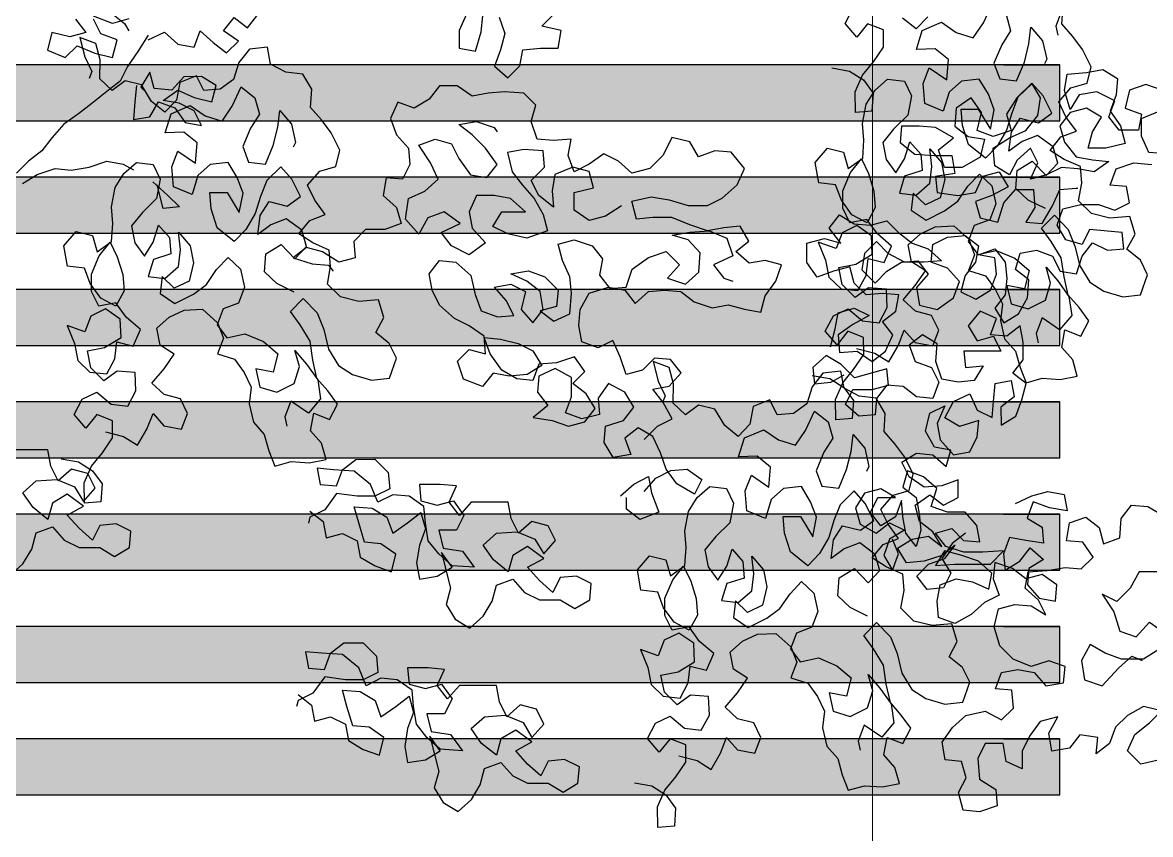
# Model space of a CAD drawing. Header units: millimetres. Extents: x 1564 to 2013, y 216 to 285.
# Drawn here: x 1611.026 to 1614.038, y 225.644 to 227.813 of the extents above; entities that cross this region are included whole.
import ezdxf

# ---------------------------------------------------------------- set-up
doc = ezdxf.new("R2010")
doc.units = ezdxf.units.MM
doc.header["$LTSCALE"] = 10
doc.layers.get('0').update_dxf_attribs({"color": 90})
doc.layers.add('CIEL', color=8, linetype='Continuous')
doc.layers.add('ÁRVORE PRESERVADA', color=252, linetype='Continuous')
doc.layers.add('COTA', color=90, linetype='Continuous', lineweight=9)

# ---------------------------------------------------------------- blocks, each defined once
blk = doc.blocks.new('A$C338F7350')
for points in [[(9.1534, 8.6805), (9.2119, 8.6697), (9.2586, 8.6401), (9.2909, 8.5961), (9.2868, 8.5359), (9.2318, 8.5316), (9.2307, 8.6002), (9.2552, 8.6554), (9.2915, 8.7004), (9.3253, 8.7496), (9.3251, 8.8073), (9.2725, 8.8275), (9.2362, 8.7825), (9.1971, 8.8281), (9.224, 8.8791)], [(9.9208, 8.8725), (9.9006, 8.8199), (9.9075, 8.7894)], [(7.9332, 8.8593), (7.9085, 8.8049), (7.9085, 8.7456), (7.9629, 8.7358), (7.9826, 8.8), (7.9875, 8.8544)], [(8.0419, 8.8495), (8.0617, 8.7952), (8.0469, 8.7408), (8.0272, 8.6864), (8.0717, 8.6469), (8.1112, 8.6865), (8.1211, 8.7408), (8.1804, 8.7458), (8.2397, 8.7459), (8.2495, 8.8052), (8.1853, 8.82), (8.2248, 8.8596)], [(6.8706, 8.7891), (6.836, 8.7347), (6.8015, 8.6853), (6.7768, 8.6358), (6.7324, 8.6012), (6.683, 8.5616), (6.6385, 8.527), (6.5891, 8.4923), (6.5496, 8.4478), (6.5151, 8.4033), (6.4706, 8.3687), (6.4311, 8.3291)], [(6.8706, 8.7743), (6.9249, 8.7991), (6.9695, 8.7596), (7.0238, 8.7497), (7.0436, 8.8041), (7.0881, 8.7646), (7.1326, 8.7301), (7.1721, 8.7696), (7.1226, 8.8042), (7.1572, 8.8487), (7.2017, 8.8141), (7.2412, 8.8636)], [(6.8063, 8.8434), (6.7519, 8.8286), (6.6877, 8.8532)], [(6.6284, 8.8433), (6.663, 8.7988), (6.6086, 8.7839), (6.5493, 8.7987), (6.5345, 8.7394), (6.5939, 8.7147), (6.6334, 8.7543), (6.6927, 8.7297), (6.752, 8.7149), (6.7668, 8.7742), (6.7124, 8.7939), (6.6877, 8.8433)], [(6.742, 8.8681), (6.7915, 8.8286), (6.8063, 8.8039)], [(9.2356, 7.7432), (9.2967, 7.7281), (9.3434, 7.6986), (9.3746, 7.7521), (9.3948, 7.8047), (9.4313, 7.7633), (9.4899, 7.7524), (9.5101, 7.805), (9.4862, 7.8541), (9.4319, 7.8675), (9.3911, 7.9064), (9.4317, 7.954), (9.4654, 8.0032), (9.4187, 8.0328), (9.4076, 8.0895), (9.449, 8.1261), (9.4981, 8.15), (9.56, 8.1527), (9.6101, 8.1079), (9.6297, 8.0562), (9.6095, 8.0036), (9.6664, 7.986), (9.6987, 7.942), (9.7226, 7.8929), (9.7159, 7.8369), (9.7297, 7.7759), (9.7662, 7.7345), (9.7816, 7.6803), (9.8013, 7.6286), (9.8555, 7.644), (9.9157, 7.64), (9.9724, 7.6511), (9.957, 7.7053), (9.9205, 7.7468), (9.9313, 7.8053), (9.9839, 7.7851), (10.0109, 7.836), (9.9786, 7.88), (9.942, 7.9214), (9.9283, 7.9824), (9.9188, 8.046), (9.8856, 8.101), (9.8533, 8.145), (9.8964, 8.1883), (9.9423, 8.141), (9.9645, 8.0851), (9.9808, 8.0199), (10.014, 7.9649), (10.0607, 7.9353), (10.1243, 7.916), (10.1836, 7.9229), (10.2072, 7.9891), (10.1833, 8.0382), (10.1383, 8.0745), (10.1653, 8.1255), (10.1473, 8.1839), (10.0812, 8.1787), (10.0201, 8.1937), (9.9768, 8.2369), (9.9876, 8.2954), (9.9833, 8.3505), (9.9281, 8.3749), (9.8814, 8.4044), (9.9177, 8.4495), (9.9694, 8.4691), (9.9345, 8.5173), (9.9106, 8.5664), (9.9512, 8.614), (10.0054, 8.6294), (10.0188, 8.6837), (9.9898, 8.7412), (9.9575, 8.7852), (9.9209, 8.8267), (9.925, 8.8868)], [(9.4733, 8.8509), (9.4345, 8.8101), (9.3894, 8.8464)], [(9.8658, 8.2103), (9.8081, 8.2389), (9.7673, 8.2778), (9.7714, 8.338), (9.8222, 8.3687), (9.8681, 8.3213), (9.9069, 8.3621), (9.8915, 8.4163), (9.8397, 8.4543), (9.7881, 8.4347), (9.7441, 8.4024), (9.7524, 8.4651), (9.7819, 8.5118), (9.843, 8.4967), (9.887, 8.529), (9.858, 8.5866), (9.8215, 8.628), (9.7741, 8.5821), (9.7539, 8.5295), (9.7363, 8.4727), (9.7051, 8.4192), (9.6662, 8.3784), (9.6093, 8.4249), (9.5887, 8.4876), (9.5844, 8.5426), (9.642, 8.5428), (9.6829, 8.4751), (9.6954, 8.5404), (9.6758, 8.592), (9.6451, 8.6428), (9.5858, 8.6359), (9.5444, 8.5993), (9.525, 8.5357), (9.4631, 8.5618), (9.4578, 8.6279), (9.478, 8.6805), (9.5366, 8.6408), (9.5424, 8.7078), (9.4974, 8.7441), (9.4355, 8.7414), (9.4548, 8.8051), (9.5192, 8.8324), (9.5684, 8.7986), (9.6252, 8.7809), (9.659, 8.8302), (9.6894, 8.8947)], [(9.7344, 8.8584), (9.7498, 8.8042), (9.7202, 8.7575), (9.6941, 8.6955), (9.7138, 8.6439), (9.7697, 8.6372), (9.7958, 8.6992), (9.8109, 8.7602), (9.8176, 8.8162), (9.8567, 8.7705), (9.8704, 8.7095), (9.8628, 8.6934)], [(6.7277, 7.465), (6.7887, 7.4499), (6.8354, 7.4204), (6.8666, 7.4738), (6.8868, 7.5265), (6.9234, 7.485), (6.9819, 7.4742), (7.0021, 7.5268), (6.9783, 7.5759), (6.924, 7.5893), (6.8832, 7.6282), (6.9237, 7.6757), (6.9575, 7.725), (6.9108, 7.7545), (6.8996, 7.8113), (6.9411, 7.8479), (6.9902, 7.8717), (7.052, 7.8744), (7.1022, 7.8296), (7.1218, 7.778), (7.1016, 7.7254), (7.1584, 7.7077), (7.1908, 7.6637), (7.2146, 7.6146), (7.208, 7.5587), (7.2217, 7.4977), (7.2583, 7.4563), (7.2737, 7.4021), (7.2933, 7.3504), (7.3475, 7.3658), (7.4077, 7.3617), (7.4645, 7.3729), (7.4491, 7.4271), (7.4125, 7.4685), (7.4234, 7.5271), (7.476, 7.5069), (7.503, 7.5578), (7.4707, 7.6018), (7.4341, 7.6432), (7.4204, 7.7042), (7.4109, 7.7677), (7.3777, 7.8228), (7.3453, 7.8667), (7.3885, 7.9101), (7.4344, 7.8627), (7.4565, 7.8069), (7.4728, 7.7416), (7.506, 7.6866), (7.5527, 7.6571), (7.6164, 7.6378), (7.6757, 7.6447), (7.6992, 7.7109), (7.6754, 7.76), (7.6303, 7.7963), (7.6573, 7.8472), (7.6394, 7.9057), (7.5733, 7.9004), (7.5122, 7.9155), (7.4688, 7.9586), (7.4797, 8.0171), (7.4753, 8.0722), (7.4202, 8.0967), (7.3735, 8.1262), (7.4098, 8.1712), (7.4614, 8.1909), (7.4266, 8.2391), (7.4027, 8.2882), (7.4433, 8.3357), (7.4975, 8.3511), (7.5109, 8.4054), (7.4819, 8.463), (7.4496, 8.507), (7.413, 8.5484), (7.4171, 8.6086), (7.3864, 8.6594), (7.3305, 8.666), (7.2795, 8.693), (7.2684, 8.7498), (7.2091, 8.7428), (7.1727, 8.6978), (7.1551, 8.641), (7.1111, 8.6086), (7.056, 8.6042), (7.0321, 8.6533), (6.9763, 8.6312), (6.9654, 8.5726), (6.9265, 8.5319), (6.8815, 8.5682), (6.8483, 8.6232), (6.794, 8.6366), (6.75, 8.6043), (6.7092, 8.6432), (6.7107, 8.7076), (6.6953, 8.7618), (6.6427, 8.782), (6.659, 8.7168), (6.6829, 8.6677), (6.6736, 8.6448)], [(0.4635, 7.7493), (0.4783, 7.8086), (0.4882, 7.863), (0.5425, 7.8779), (0.592, 7.8532), (0.5376, 7.8235), (0.4882, 7.7889), (0.4932, 7.7296), (0.5525, 7.7346), (0.602, 7.7), (0.6464, 7.7347), (0.6711, 7.7891), (0.6365, 7.8335), (0.6809, 7.8681), (0.6907, 7.9225), (0.6364, 7.9274), (0.582, 7.9224), (0.5424, 7.9619), (0.5276, 8.0163), (0.4732, 8.0014), (0.4188, 7.9816), (0.3842, 8.031), (0.3841, 8.0952), (0.4434, 8.1101), (0.4978, 8.0953), (0.4582, 8.1447), (0.4928, 8.1892), (0.5422, 8.1596), (0.5966, 8.1547), (0.651, 8.1696), (0.6905, 8.1301), (0.7351, 8.0955), (0.7894, 8.0758), (0.834, 8.0363), (0.7747, 8.0313), (0.7104, 8.0313), (0.656, 8.0609), (0.6164, 8.1004), (0.5769, 8.0608), (0.5671, 8.0064), (0.6116, 7.962), (0.6511, 8.0016), (0.7005, 8.0313), (0.7549, 8.0363), (0.7895, 7.9918), (0.75, 7.9473), (0.76, 7.888), (0.8193, 7.8732), (0.8736, 7.9128), (0.8933, 7.9672), (0.8538, 8.0116), (0.7994, 8.0313), (0.8043, 8.0907), (0.8537, 8.1154), (0.913, 8.1204), (0.9575, 8.0859), (0.9476, 8.0315), (0.9131, 7.987), (0.8983, 7.9326), (0.9478, 7.9079), (0.9972, 7.9376), (1.0169, 7.992), (1.0119, 8.0464), (0.9575, 8.0562), (1.0119, 8.076), (1.0465, 8.0316), (1.0515, 7.9772), (1.0466, 7.9228), (1.012, 7.8783), (1.0417, 7.8289), (1.0911, 7.8586), (1.1207, 7.913), (1.1256, 7.9723), (1.0811, 8.0069), (1.0959, 8.0613), (1.1503, 8.0712), (1.2046, 8.0515), (1.2294, 8.0021), (1.2838, 7.9923), (1.3035, 8.0516), (1.338, 8.0961), (1.3875, 8.0714), (1.4419, 8.0764), (1.4369, 8.1308), (1.3281, 8.1406), (1.3035, 8.0911), (1.2491, 8.1059), (1.2194, 8.1553), (1.2391, 8.2097), (1.2984, 8.2246), (1.3577, 8.2246), (1.4121, 8.2049), (1.4615, 8.2297), (1.4515, 8.284), (1.3972, 8.2889), (1.4169, 8.3433), (1.4762, 8.3631), (1.5355, 8.3582)], [(1.5898, 8.3929), (1.5256, 8.3978), (1.5008, 8.4521), (1.5008, 8.5114), (1.5601, 8.5362)], [(1.5699, 8.6054), (1.5155, 8.6251), (1.4611, 8.6053), (1.4464, 8.546), (1.5008, 8.5262), (1.4909, 8.4719), (1.4267, 8.4718), (1.392, 8.5163), (1.4117, 8.5706), (1.3524, 8.6002), (1.2931, 8.5903), (1.2635, 8.5408), (1.2437, 8.6051), (1.2535, 8.6595), (1.3178, 8.6645), (1.3721, 8.6744), (1.4216, 8.6448), (1.4167, 8.5904), (1.3969, 8.536), (1.4316, 8.4866), (1.4465, 8.4273), (1.3822, 8.4125), (1.3229, 8.4124), (1.3377, 8.4668), (1.3673, 8.5162), (1.3179, 8.5458), (1.2635, 8.531), (1.229, 8.4864), (1.2438, 8.4321), (1.2834, 8.3827), (1.3378, 8.3729), (1.3922, 8.368), (1.3428, 8.3333), (1.2884, 8.3432), (1.234, 8.3481), (1.1846, 8.3233), (1.1303, 8.3084), (1.1549, 8.3628), (1.1302, 8.4122), (1.0857, 8.3726), (1.0611, 8.3232), (1.0116, 8.3528), (1.0066, 8.4121), (1.0609, 8.4468), (1.1153, 8.4715), (1.1548, 8.521), (1.1646, 8.5803), (1.1349, 8.6297), (1.0855, 8.5802), (1.051, 8.5258), (1.0659, 8.4715), (1.0066, 8.4516), (0.9522, 8.4714), (0.967, 8.5307), (0.9323, 8.5801), (0.8829, 8.5454), (0.878, 8.4861), (0.9226, 8.4516), (0.9769, 8.4417), (0.9622, 8.3824), (0.9029, 8.3478), (0.8436, 8.3477), (0.8237, 8.407), (0.8731, 8.4466), (0.8138, 8.4811), (0.7594, 8.486), (0.7001, 8.486), (0.6952, 8.4316), (0.7447, 8.3921), (0.8089, 8.3872), (0.8682, 8.3873), (0.8782, 8.328), (0.8139, 8.318), (0.8189, 8.2637), (0.8881, 8.2538), (0.9474, 8.2638), (0.9721, 8.3182), (1.0265, 8.333), (1.0562, 8.2836), (1.0018, 8.2539), (0.9475, 8.2341), (0.9623, 8.1798), (1.0217, 8.165), (1.0414, 8.2293), (1.0809, 8.2738), (1.1402, 8.2738), (1.1452, 8.2145), (1.1156, 8.1651), (1.1699, 8.1602), (1.2045, 8.2195), (1.2291, 8.2739), (1.2835, 8.2789), (1.2885, 8.2789)], [(6.8312, 8.621), (6.8263, 8.5667), (6.8214, 8.5074), (6.8758, 8.5173), (6.9054, 8.5667), (6.9598, 8.547), (6.9944, 8.4976), (7.0488, 8.4878), (7.024, 8.5372), (6.9746, 8.5619), (6.9202, 8.5717), (6.9696, 8.6063), (7.024, 8.5817), (7.0833, 8.5669), (7.0981, 8.6213), (7.0486, 8.6509), (6.9893, 8.6508), (6.9498, 8.6063), (6.8905, 8.6112), (6.8756, 8.6656), (6.846, 8.6161), (6.8559, 8.6062)], [(9.0875, 7.6538), (9.146, 7.643), (9.1927, 7.6134), (9.225, 7.5694), (9.221, 7.5092), (9.1659, 7.5049), (9.1648, 7.5735), (9.1893, 7.6287), (9.2256, 7.6737), (9.2594, 7.723), (9.2592, 7.7806), (9.2066, 7.8008), (9.1703, 7.7558), (9.1312, 7.8014), (9.1582, 7.8524), (9.2073, 7.8762), (9.2548, 7.8357), (9.3108, 7.829), (9.3378, 7.88), (9.3351, 7.9418), (9.2749, 7.9459), (9.2309, 7.9136), (9.1876, 7.9567), (9.1764, 8.0135), (9.2331, 8.0246), (9.2881, 8.0578), (9.2854, 8.1197), (9.2362, 8.1535), (9.1871, 8.1296), (9.1669, 8.077), (9.1075, 8.0989), (9.1322, 8.0388), (9.1434, 7.982), (9.1842, 7.9431), (9.2402, 7.9365), (9.2671, 7.9874), (9.2738, 8.0434), (9.3281, 8.03), (9.3525, 8.0851), (9.3049, 8.1257), (9.27, 8.1739), (9.2133, 8.1628), (9.1894, 8.2118), (9.1893, 8.2695), (9.2154, 8.3314), (9.2517, 8.3765), (9.2756, 8.3274), (9.2935, 8.2689), (9.2979, 8.2138), (9.2709, 8.1629), (9.22, 8.1899), (9.1851, 8.2381), (9.1655, 8.2898), (9.1095, 8.2964), (9.0975, 8.3642), (9.138, 8.4118), (9.1923, 8.3983), (9.2077, 8.3441), (9.2559, 8.379), (9.26, 8.4392), (9.2556, 8.4943), (9.2681, 8.5596), (9.2977, 8.6063), (9.3391, 8.6428), (9.3951, 8.6362), (9.419, 8.5871), (9.4064, 8.5218), (9.3591, 8.4759), (9.3227, 8.4309), (9.3339, 8.3741), (9.3662, 8.3301), (9.3958, 8.3768), (9.4134, 8.4337), (9.45, 8.3922), (9.4544, 8.3372), (9.3959, 8.3192), (9.3783, 8.2624), (9.4343, 8.2557), (9.4799, 8.2949), (9.4865, 8.3508), (9.4796, 8.4101), (9.5187, 8.3645), (9.5299, 8.3077), (9.5148, 8.2466), (9.4657, 8.2228), (9.4249, 8.2616), (9.4183, 8.2057), (9.4675, 8.1719), (9.5293, 8.2034), (9.5733, 8.2358), (9.6071, 8.285), (9.646, 8.3258), (9.6868, 8.2869), (9.7005, 8.2259), (9.6803, 8.1733), (9.6286, 8.1537), (9.6084, 8.1011), (9.6408, 8.0571), (9.7018, 8.0708), (9.7637, 8.0447), (9.8113, 8.0042), (9.7962, 7.9431), (9.7377, 7.954), (9.7514, 7.893), (9.8082, 7.8753), (9.8658, 7.9043), (9.8834, 7.9611), (9.868, 8.0153), (9.9072, 7.9697), (9.9446, 7.9172), (9.9541, 7.8537), (9.9135, 7.8061), (9.8549, 7.8458), (9.8347, 7.7932), (9.8416, 7.7627)], [(7.3579, 7.932), (7.3002, 7.9607), (7.2594, 7.9996), (7.2634, 8.0598), (7.3142, 8.0904), (7.3601, 8.0431), (7.399, 8.0839), (7.3836, 8.1381), (7.3318, 8.1761), (7.2801, 8.1565), (7.2362, 8.1241), (7.2445, 8.1869), (7.274, 8.2336), (7.3351, 8.2185), (7.3791, 8.2508), (7.3501, 8.3084), (7.3135, 8.3498), (7.2662, 8.3039), (7.246, 8.2513), (7.2283, 8.1945), (7.1971, 8.141), (7.1582, 8.1002), (7.1013, 8.1467), (7.0808, 8.2093), (7.0764, 8.2644), (7.1341, 8.2646), (7.1749, 8.1969), (7.1875, 8.2622), (7.1678, 8.3138), (7.1372, 8.3646), (7.0779, 8.3576), (7.0364, 8.3211), (7.0171, 8.2575), (6.9552, 8.2836), (6.9499, 8.3497), (6.9701, 8.4023), (7.0287, 8.3626), (7.0344, 8.4296), (6.9894, 8.4659), (6.9276, 8.4632), (6.9469, 8.5268), (7.0112, 8.5541), (7.0605, 8.5203), (7.1173, 8.5027), (7.1511, 8.552), (7.1814, 8.6165), (7.2264, 8.5801), (7.2419, 8.5259), (7.2123, 8.4792), (7.1862, 8.4173), (7.2058, 8.3656), (7.2618, 8.359), (7.2879, 8.4209), (7.303, 8.482), (7.3096, 8.538), (7.3487, 8.4923), (7.3625, 8.4313), (7.3549, 8.4152)], [(8.5261, 7.4393), (8.5705, 7.4839), (8.6199, 7.5086), (8.5902, 7.563), (8.5556, 7.6074), (8.61, 7.6173), (8.6495, 7.6619), (8.6148, 7.7063), (8.5605, 7.7112), (8.5209, 7.6716), (8.4666, 7.6567), (8.4468, 7.716), (8.422, 7.7704), (8.3726, 7.7456), (8.3182, 7.7653), (8.3083, 7.8197), (8.3132, 7.8741), (8.3428, 7.9285), (8.407, 7.9483), (8.4614, 7.9385), (8.496, 7.894), (8.5405, 7.9336), (8.5948, 7.9386), (8.6492, 7.9337), (8.6937, 7.8991), (8.7531, 7.8794), (8.8074, 7.8894), (8.8618, 7.8746), (8.9162, 7.8647), (8.9309, 7.9191), (8.9655, 7.9686), (8.9852, 8.023), (8.9308, 8.0377), (8.8765, 8.0278), (8.832, 8.0673), (8.8764, 8.1019), (8.8467, 8.1513), (8.7924, 8.1464), (8.738, 8.1364), (8.6787, 8.1561), (8.6193, 8.1808), (8.5551, 8.1807), (8.5007, 8.1757), (8.4858, 8.235), (8.5501, 8.2499), (8.6094, 8.2401), (8.6737, 8.2204), (8.7379, 8.2204), (8.7873, 8.2452), (8.8367, 8.2897), (8.8614, 8.3441), (8.8168, 8.3984), (8.7625, 8.4033), (8.7081, 8.3835), (8.6784, 8.4329), (8.6191, 8.4477), (8.5895, 8.3883), (8.545, 8.3438), (8.4858, 8.3289), (8.4412, 8.3684), (8.3918, 8.3931), (8.3424, 8.3585), (8.293, 8.3337), (8.2732, 8.3881), (8.283, 8.4424), (8.2237, 8.4374), (8.1693, 8.4423), (8.1495, 8.5016), (8.1643, 8.556), (8.1247, 8.5955), (8.0605, 8.6004), (8.0061, 8.5954), (7.9517, 8.5855), (7.9023, 8.62), (7.843, 8.62), (7.8084, 8.5754), (7.759, 8.5457), (7.7046, 8.5655), (7.68, 8.5111), (7.6998, 8.4567), (7.7394, 8.4123), (7.7444, 8.3579), (7.7197, 8.3085), (7.6653, 8.3134), (7.6555, 8.254), (7.7, 8.2145), (7.7149, 8.1602), (7.6605, 8.1404), (7.5963, 8.1403), (7.5568, 8.1007), (7.5618, 8.0464), (7.5074, 8.0315), (7.453, 8.066), (7.3986, 8.0808), (7.3542, 8.0462), (7.4185, 8.0265), (7.4728, 8.0216), (7.4877, 8.0018)], [(8.4513, 8.2202), (8.3969, 8.1855), (8.3426, 8.1707), (8.2931, 8.2052), (8.2931, 8.2645), (8.3573, 8.2794), (8.3424, 8.3338), (8.288, 8.3485), (8.2287, 8.3238), (8.2189, 8.2694), (8.2239, 8.215), (8.1744, 8.2545), (8.1497, 8.3039), (8.1941, 8.3484), (8.1891, 8.4028), (8.1249, 8.4077), (8.0705, 8.3978), (8.0854, 8.3335), (8.12, 8.2891), (8.1596, 8.2446), (8.1893, 8.1903), (8.2042, 8.1359), (8.135, 8.1112), (8.0708, 8.1259), (8.0213, 8.1506), (8.0509, 8.2), (8.13, 8.2001), (8.0805, 8.2445), (8.0262, 8.2544), (7.9669, 8.2543), (7.9422, 8.1999), (7.9521, 8.1456), (7.9967, 8.0962), (7.9423, 8.0566), (7.883, 8.0862), (7.8484, 8.1307), (7.9126, 8.1604), (7.8582, 8.1999), (7.8038, 8.18), (7.7742, 8.1256), (7.7297, 8.175), (7.7395, 8.2442), (7.7939, 8.269), (7.8383, 8.3086), (7.8135, 8.3629), (7.774, 8.4222), (7.8283, 8.442), (7.8827, 8.4272), (7.9074, 8.3778), (7.947, 8.3235), (8.0014, 8.3137), (8.036, 8.3582), (7.9964, 8.4125), (7.9518, 8.457), (7.9073, 8.4915), (7.9666, 8.5015), (8.026, 8.4817), (8.0359, 8.4669)], [(6.4509, 8.2945), (6.5003, 8.3242), (6.5596, 8.344), (6.614, 8.3391), (6.6733, 8.3491), (6.7326, 8.3689), (6.787, 8.3591), (6.8216, 8.3393)], [(6.5796, 7.3756), (6.6381, 7.3647), (6.6848, 7.3352), (6.7171, 7.2912), (6.713, 7.231), (6.6579, 7.2266), (6.6569, 7.2953), (6.6813, 7.3504), (6.7177, 7.3955), (6.7514, 7.4447), (6.7513, 7.5024), (6.6987, 7.5226), (6.6624, 7.4775), (6.6232, 7.5232), (6.6502, 7.5741), (6.6993, 7.598), (6.7469, 7.5574), (6.8029, 7.5508), (6.8299, 7.6017), (6.8271, 7.6636), (6.7669, 7.6677), (6.723, 7.6354), (6.6796, 7.6785), (6.6684, 7.7352), (6.7252, 7.7464), (6.7802, 7.7796), (6.7775, 7.8415), (6.7282, 7.8753), (6.6791, 7.8514), (6.6589, 7.7988), (6.5996, 7.8207), (6.6243, 7.7605), (6.6355, 7.7038), (6.6763, 7.6649), (6.7322, 7.6583), (6.7592, 7.7092), (6.7658, 7.7652), (6.8201, 7.7517), (6.8446, 7.8069), (6.797, 7.8475), (6.7621, 7.8957), (6.7053, 7.8845), (6.6815, 7.9336), (6.6813, 7.9913), (6.7074, 8.0532), (6.7438, 8.0982), (6.7676, 8.0491), (6.7856, 7.9907), (6.79, 7.9356), (6.763, 7.8847), (6.712, 7.9117), (6.6772, 7.9599), (6.6575, 8.0115), (6.6016, 8.0182), (6.5895, 8.0859), (6.6301, 8.1335), (6.6844, 8.1201), (6.6998, 8.0659), (6.748, 8.1008), (6.7521, 8.161), (6.7477, 8.2161), (6.7602, 8.2814), (6.7898, 8.3281), (6.8312, 8.3646), (6.8871, 8.358), (6.911, 8.3089), (6.8985, 8.2436), (6.8511, 8.1977), (6.8148, 8.1527), (6.826, 8.0959), (6.8583, 8.0519), (6.8878, 8.0986), (6.9055, 8.1554), (6.9421, 8.114), (6.9464, 8.0589), (6.888, 8.041), (6.8704, 7.9841), (6.9263, 7.9775), (6.972, 8.0166), (6.9786, 8.0726), (6.9717, 8.1319), (7.0108, 8.0862), (7.022, 8.0295), (7.0069, 7.9684), (6.9578, 7.9445), (6.917, 7.9834), (6.9103, 7.9274), (6.9596, 7.8937), (7.0214, 7.9252), (7.0654, 7.9575), (7.0992, 8.0068), (7.138, 8.0476), (7.1788, 8.0087), (7.1926, 7.9477), (7.1723, 7.8951), (7.1207, 7.8755), (7.1005, 7.8229), (7.1328, 7.7789), (7.1938, 7.7926), (7.2558, 7.7665), (7.3033, 7.7259), (7.2882, 7.6649), (7.2297, 7.6757), (7.2435, 7.6147), (7.3003, 7.5971), (7.3579, 7.6261), (7.3755, 7.6829), (7.3601, 7.7371), (7.3992, 7.6914), (7.4367, 7.639), (7.4461, 7.5754), (7.4056, 7.5279), (7.347, 7.5675), (7.3268, 7.5149), (7.3337, 7.4844)], [(6.8859, 8.2998), (6.9353, 8.2554), (6.9749, 8.2159), (6.9205, 8.2109), (6.9007, 8.29)], [(8.5263, 7.2663), (8.5658, 7.3109), (8.6152, 7.3356), (8.6695, 7.3406), (8.719, 7.3061), (8.6943, 7.2566), (8.635, 7.2912), (8.6003, 7.3406), (8.5805, 7.3949), (8.5558, 7.4492), (8.5063, 7.4789), (8.4618, 7.4442), (8.4817, 7.3899), (8.4224, 7.3799), (8.3927, 7.4293), (8.3976, 7.4837), (8.4569, 7.5035), (8.4914, 7.548), (8.4617, 7.5974), (8.4073, 7.627), (8.3728, 7.5776), (8.3778, 7.5232), (8.3185, 7.5083), (8.2641, 7.5281), (8.2838, 7.5824), (8.2837, 7.6467), (8.2293, 7.6763), (8.175, 7.6515), (8.1701, 7.5972), (8.2047, 7.5527), (8.1554, 7.5131), (8.2196, 7.5033), (8.274, 7.4836), (8.3284, 7.4985), (8.3629, 7.543), (8.3332, 7.5924), (8.2887, 7.6269), (8.3282, 7.6665), (8.2936, 7.7159), (8.2343, 7.6961), (8.175, 7.6911), (8.1552, 7.6367), (8.1009, 7.6416), (8.0514, 7.6712), (8.0118, 7.7255), (7.992, 7.7799), (8.0464, 7.775), (8.1057, 7.7602), (8.1551, 7.7355), (8.1848, 7.6861), (8.1355, 7.6564), (8.0761, 7.6514), (8.0218, 7.6613), (7.9872, 7.6168), (7.9229, 7.6414), (7.9031, 7.7007), (7.9426, 7.7403), (7.997, 7.7255), (7.992, 7.7848), (7.9425, 7.8194), (7.8931, 7.844), (7.8436, 7.8885), (7.8189, 7.9379), (7.8089, 7.9922), (7.8435, 8.0367), (7.8979, 8.0319), (7.9473, 7.9874), (7.9622, 7.9232), (7.982, 7.8688), (8.0364, 7.8491), (8.0908, 7.8541), (8.066, 7.9035), (8.0265, 7.948), (8.0808, 7.9579), (8.1303, 7.9332), (8.1155, 7.8739), (8.1551, 7.8294), (8.1896, 7.874), (8.1797, 7.9333), (8.1352, 7.9678), (8.0808, 7.9925), (8.1401, 8.0024), (8.1945, 7.9827), (8.239, 7.9383), (8.2341, 7.8839), (8.1797, 7.869), (8.2243, 7.8345), (8.2786, 7.8592), (8.2835, 7.9284), (8.2785, 7.9828), (8.2537, 8.0371), (8.2388, 8.0915), (8.2932, 8.1064), (8.3525, 8.0866), (8.3872, 8.0422), (8.3773, 7.9878), (8.412, 7.9434), (8.4663, 7.9484), (8.486, 8.0077), (8.5404, 8.0473), (8.5997, 8.0671), (8.6442, 8.0227), (8.6047, 7.9781), (8.664, 7.9584), (8.7085, 7.998), (8.7133, 8.0623), (8.6738, 8.1067), (8.6194, 8.1215), (8.6787, 8.1314), (8.7429, 8.1364), (8.8023, 8.1118), (8.8221, 8.0525), (8.7579, 8.0228), (8.7925, 7.9783), (8.8222, 7.9684)], [(0.9139, 7.127), (0.8694, 7.0923), (0.8349, 7.0429), (0.8646, 6.9935), (0.8399, 6.944), (0.7855, 6.9391), (0.7509, 6.9835), (0.7904, 7.0231), (0.8448, 7.0429), (0.8793, 7.0874), (0.8349, 7.0528), (0.7756, 7.0329), (0.7163, 7.028), (0.6866, 7.0774), (0.736, 7.1071), (0.7903, 7.117), (0.8348, 7.0824), (0.8051, 7.1318), (0.7606, 7.1664), (0.7457, 7.2207), (0.7951, 7.2554), (0.8397, 7.2208), (0.8891, 7.2456), (0.889, 7.3049), (0.8347, 7.2851), (0.7753, 7.2801), (0.7259, 7.3146), (0.7011, 7.364), (0.7505, 7.3937), (0.8049, 7.3888), (0.8494, 7.3493), (0.8642, 7.4037), (0.8098, 7.4136), (0.7801, 7.4679), (0.7949, 7.5272), (0.8443, 7.552), (0.8196, 7.4926), (0.8296, 7.4383), (0.8741, 7.3889), (0.9285, 7.3988), (0.9531, 7.4483), (0.958, 7.5027), (0.8938, 7.4828), (0.8443, 7.5124), (0.8739, 7.5668), (0.9283, 7.5916), (0.953, 7.5372), (1.0025, 7.5126), (1.0074, 7.5669), (1.0123, 7.6263), (1.0666, 7.6362), (1.0766, 7.5818), (1.0321, 7.5472), (1.0322, 7.4879), (1.0816, 7.5176), (1.1013, 7.572), (1.1161, 7.6264), (1.0715, 7.6609), (1.1061, 7.7054), (1.1061, 7.7647), (1.0961, 7.8191), (1.0517, 7.7845), (0.9973, 7.7893), (1.017, 7.8437), (0.9626, 7.8684), (0.9231, 7.8189), (0.9528, 7.7695), (1.0072, 7.7844), (1.0319, 7.735), (0.9084, 7.7349), (0.9134, 7.6805), (0.9727, 7.6855), (0.9431, 7.6361), (0.8887, 7.6311), (0.8343, 7.6409), (0.8145, 7.7002), (0.8194, 7.7595), (0.7699, 7.7891), (0.7255, 7.7545), (0.7453, 7.7002), (0.7997, 7.6804), (0.8245, 7.631), (0.8047, 7.5766), (0.7504, 7.5815), (0.7058, 7.6161), (0.6515, 7.621), (0.6169, 7.5765), (0.612, 7.5221), (0.5577, 7.5171), (0.5131, 7.5566), (0.5378, 7.6061), (0.6021, 7.6061), (0.6564, 7.621), (0.6514, 7.6754), (0.5427, 7.6456), (0.4982, 7.69), (0.4487, 7.7197), (0.4043, 7.6801), (0.4093, 7.6257), (0.4637, 7.6307), (0.5081, 7.6555)], [(8.6418, 6.3831), (8.7029, 6.368), (8.7496, 6.3385), (8.7808, 6.392), (8.801, 6.4446), (8.8376, 6.4031), (8.8961, 6.3923), (8.9163, 6.4449), (8.8924, 6.494), (8.8381, 6.5074), (8.7973, 6.5463), (8.8379, 6.5939), (8.8717, 6.6431), (8.825, 6.6727), (8.8138, 6.7294), (8.8552, 6.766), (8.9043, 6.7898), (8.9662, 6.7925), (9.0163, 6.7478), (9.036, 6.6961), (9.0158, 6.6435), (9.0726, 6.6259), (9.1049, 6.5819), (9.1288, 6.5328), (9.1222, 6.4768), (9.1359, 6.4158), (9.1725, 6.3744), (9.1879, 6.3202), (9.2075, 6.2685), (9.2617, 6.2839), (9.3219, 6.2798), (9.3787, 6.291), (9.3633, 6.3452), (9.3267, 6.3867), (9.3376, 6.4452), (9.3902, 6.425), (9.4171, 6.4759), (9.3848, 6.5199), (9.3483, 6.5613), (9.3345, 6.6223), (9.325, 6.6859), (9.2918, 6.7409), (9.2595, 6.7849), (9.3026, 6.8282), (9.3485, 6.7809), (9.3707, 6.725), (9.387, 6.6598), (9.4202, 6.6048), (9.4669, 6.5752), (9.5305, 6.5559), (9.5898, 6.5628), (9.6134, 6.629), (9.5895, 6.6781), (9.5445, 6.7144), (9.5715, 6.7654), (9.5535, 6.8238), (9.4874, 6.8185), (9.4264, 6.8336), (9.383, 6.8767), (9.3939, 6.9353), (9.3895, 6.9903), (9.3343, 7.0148), (9.2876, 7.0443), (9.324, 7.0893), (9.3756, 7.109), (9.3407, 7.1572), (9.3169, 7.2063), (9.3574, 7.2539), (9.4116, 7.2693), (9.425, 7.3236), (9.3961, 7.3811), (9.3637, 7.4251), (9.3272, 7.4665), (9.3312, 7.5267), (9.3006, 7.5775), (9.2446, 7.5841), (9.1937, 7.6111), (9.1825, 7.6679), (9.1232, 7.6609), (9.0869, 7.6159), (9.0692, 7.5591), (9.0253, 7.5268), (8.9702, 7.5224), (8.9463, 7.5715), (8.8904, 7.5493), (8.8796, 7.4908), (8.8407, 7.45), (8.7957, 7.4863), (8.7625, 7.5413), (8.7082, 7.5547), (8.6642, 7.5224), (8.6234, 7.5613), (8.6249, 7.6257), (8.6095, 7.6799), (8.5569, 7.7001), (8.5732, 7.6349), (8.597, 7.5858), (8.5878, 7.5629)], [(6.4076, 6.9847), (6.4521, 7.0243), (6.4817, 7.0737), (6.4965, 7.1281), (6.5508, 7.1479), (6.5904, 7.1035), (6.6399, 7.0788), (6.709, 7.0789), (6.7585, 7.0493), (6.8079, 7.079), (6.8128, 7.1333), (6.7633, 7.158), (6.709, 7.153), (6.6843, 7.1036), (6.6398, 7.1431), (6.6002, 7.1875), (6.6546, 7.2172), (6.6002, 7.2567), (6.5508, 7.227), (6.536, 7.1726), (6.4865, 7.2121), (6.4519, 7.2615), (6.4963, 7.3011), (6.5655, 7.3061), (6.6248, 7.2815), (6.6545, 7.2321), (6.694, 7.2766), (6.6693, 7.326), (6.6149, 7.3408), (6.5705, 7.3012), (6.5457, 7.3506), (6.5358, 7.4049), (6.4122, 7.4048)], [(9.272, 6.8502), (9.2143, 6.8788), (9.1735, 6.9177), (9.1776, 6.9779), (9.2284, 7.0086), (9.2743, 6.9612), (9.3132, 7.002), (9.2978, 7.0562), (9.246, 7.0942), (9.1943, 7.0746), (9.1503, 7.0422), (9.1586, 7.105), (9.1882, 7.1517), (9.2492, 7.1366), (9.2932, 7.1689), (9.2642, 7.2265), (9.2277, 7.2679), (9.1803, 7.222), (9.1601, 7.1694), (9.1425, 7.1126), (9.1113, 7.0591), (9.0724, 7.0183), (9.0155, 7.0648), (8.995, 7.1274), (8.9906, 7.1825), (9.0482, 7.1827), (9.0891, 7.115), (9.1016, 7.1803), (9.082, 7.2319), (9.0513, 7.2827), (8.992, 7.2758), (8.9506, 7.2392), (8.9313, 7.1756), (8.8693, 7.2017), (8.8641, 7.2678), (8.8843, 7.3204), (8.9429, 7.2807), (8.9486, 7.3477), (8.9036, 7.384), (8.8417, 7.3813), (8.861, 7.4449), (8.9254, 7.4722), (8.9746, 7.4385), (9.0315, 7.4208), (9.0652, 7.4701), (9.0956, 7.5346), (9.1406, 7.4982), (9.156, 7.444), (9.1265, 7.3973), (9.1004, 7.3354), (9.12, 7.2837), (9.176, 7.2771), (9.2021, 7.3391), (9.2172, 7.4001), (9.2238, 7.4561), (9.2629, 7.4104), (9.2766, 7.3494), (9.269, 7.3333)], [(1.5629, 6.3704), (1.4986, 6.3555), (1.4541, 6.4), (1.4788, 6.4544), (1.5282, 6.494), (1.5677, 6.5335), (1.5084, 6.5483), (1.454, 6.5186), (1.4145, 6.479), (1.3948, 6.4246), (1.3503, 6.39), (1.3552, 6.4444), (1.2959, 6.4542), (1.2614, 6.4097), (1.2021, 6.3997), (1.1921, 6.459), (1.2217, 6.5134), (1.1624, 6.4986), (1.1279, 6.4491), (1.1032, 6.3997), (1.1033, 6.3403), (1.0489, 6.365), (1.0389, 6.4243), (0.9796, 6.4243), (0.955, 6.3748), (0.96, 6.3056), (1.0144, 6.2711), (1.0193, 6.2167), (0.9601, 6.1969), (0.9057, 6.2018), (0.8908, 6.2611), (0.9155, 6.3105), (0.9006, 6.3649), (0.8462, 6.3698), (0.8363, 6.4291), (0.8708, 6.4785), (0.9153, 6.5181), (0.9795, 6.533), (1.0339, 6.5034), (1.0734, 6.543), (1.0684, 6.6023), (1.014, 6.6072), (1.0338, 6.6615), (1.0881, 6.6715), (1.1425, 6.6616), (1.1821, 6.6172), (1.2414, 6.6271), (1.2463, 6.6815), (1.1919, 6.7012), (1.1326, 6.6814), (1.0733, 6.7061), (1.0287, 6.7505), (1.0089, 6.8147), (1.0237, 6.8741), (1.078, 6.8889), (1.1324, 6.884), (1.1819, 6.8544), (1.1571, 6.9038), (1.1126, 6.9433), (1.1224, 6.9977), (1.1867, 7.0027), (1.246, 7.0127), (1.3003, 7.0078), (1.3398, 7.0473), (1.3052, 7.0967), (1.2508, 7.1016), (1.2607, 7.1609), (1.315, 7.1808), (1.3595, 7.1462), (1.3744, 7.0918), (1.4288, 7.1117), (1.4336, 7.1759), (1.4682, 7.2204), (1.5226, 7.2155), (1.5819, 7.181)], [(1.5524, 6.9981), (1.4931, 6.9981), (1.4635, 6.9437), (1.4191, 6.8991), (1.3696, 6.9238), (1.4092, 6.8645), (1.429, 6.8003), (1.4834, 6.7806), (1.5279, 6.83), (1.5773, 6.7955)], [(1.5625, 6.7411), (1.5082, 6.7065), (1.4341, 6.7064), (1.3797, 6.7261), (1.3302, 6.7557), (1.3006, 6.7013), (1.3106, 6.6371), (1.3699, 6.6174), (1.4242, 6.6767), (1.4687, 6.7163), (1.5033, 6.7015)], [(7.4103, 7.2003), (7.4548, 7.1657), (7.4648, 7.1114), (7.5191, 7.1263), (7.5686, 7.1016), (7.5785, 7.0472), (7.628, 7.0176), (7.6824, 6.9979), (7.6971, 7.0572), (7.6477, 7.0918), (7.5933, 7.0967), (7.5735, 7.1609), (7.5586, 7.2153), (7.6179, 7.2104), (7.6674, 7.1808), (7.6872, 7.1264), (7.7366, 7.1611), (7.781, 7.1957), (7.7959, 7.1413), (7.7762, 7.087), (7.7663, 7.0276), (7.7763, 6.9733), (7.8356, 6.9832), (7.885, 7.0129), (7.8503, 7.0623), (7.8801, 6.9437), (7.8653, 6.8893), (7.895, 6.8399), (7.9445, 6.8103), (7.9889, 6.8499), (8.0185, 6.8994), (8.0333, 6.9537), (8.0877, 6.9736), (8.1272, 6.9291), (8.1767, 6.9044), (8.2459, 6.9045), (8.2953, 6.8749), (8.3447, 6.9046), (8.3496, 6.959), (8.3002, 6.9836), (8.2458, 6.9786), (8.2211, 6.9292), (8.1766, 6.9687), (8.137, 7.0131), (8.1914, 7.0429), (8.137, 7.0823), (8.0876, 7.0526), (8.0728, 6.9983), (8.0233, 7.0378), (7.9887, 7.0871), (8.0331, 7.1267), (8.1023, 7.1317), (8.1617, 7.1071), (8.1914, 7.0577), (8.2309, 7.1022), (8.2061, 7.1516), (8.1517, 7.1664), (8.1073, 7.1268), (8.0825, 7.1762), (8.0726, 7.2306), (7.949, 7.2304), (7.9095, 7.1859), (7.8749, 7.2304), (7.8996, 7.2848), (7.8452, 7.2897), (7.776, 7.2896), (7.781, 7.2352), (7.8354, 7.2205), (7.8897, 7.2353), (7.9244, 7.1859), (7.8997, 7.1365), (7.8404, 7.1364), (7.8553, 7.0771), (7.9195, 7.0673), (7.9591, 7.013), (7.885, 7.0179), (7.8405, 7.0574), (7.8058, 7.1018), (7.7959, 7.1611), (7.7909, 7.2155), (7.7414, 7.25), (7.6871, 7.2549), (7.6377, 7.2302), (7.6129, 7.2894), (7.5585, 7.3339), (7.4893, 7.3388), (7.4349, 7.3436), (7.4448, 7.2893), (7.4992, 7.2844), (7.5189, 7.3388), (7.5634, 7.3734), (7.6276, 7.3735), (7.6722, 7.329), (7.6772, 7.2747), (7.6278, 7.2499), (7.5684, 7.2499), (7.4992, 7.2597), (7.4598, 7.2053), (7.4104, 7.1805), (7.4054, 7.1608)], [(1.0804, 7.2263), (1.1348, 7.2511), (1.1891, 7.266), (1.2435, 7.2561), (1.2534, 7.2018), (1.1941, 7.2116), (1.1397, 7.2313), (1.12, 7.1769), (1.1695, 7.1473), (1.1744, 7.093), (1.1151, 7.1028), (1.0608, 7.1126), (1.041, 7.0582), (1.046, 7.0039), (1.0954, 7.0336), (1.13, 7.0781), (1.1745, 7.0386), (1.1251, 7.0089), (1.1202, 6.9545), (1.1598, 6.9101), (1.2142, 6.9002), (1.2191, 6.9546), (1.1696, 6.9892), (1.1152, 6.9743), (1.0707, 7.0088), (1.0114, 7.0286), (1.0065, 6.9742), (1.0263, 6.9198), (0.9769, 6.8951), (0.9325, 6.8555), (0.8781, 6.8258), (0.8238, 6.8455), (0.8188, 6.8999), (0.8286, 6.9543), (0.883, 6.9741), (0.9373, 6.9642), (0.9917, 6.9396), (1.0016, 6.9939), (0.957, 7.0334), (0.8977, 7.0532), (0.8433, 7.0679), (0.8137, 7.0185), (0.878, 7.0235), (0.9966, 7.0236), (1.041, 7.0681), (0.9718, 7.0631), (0.9076, 7.0631), (0.8483, 7.0828), (0.8136, 7.1272), (0.868, 7.1421), (0.9075, 7.1026), (0.9619, 7.0977), (0.952, 7.1521), (0.9124, 7.1965), (0.8531, 7.1965), (0.7987, 7.2162), (0.8184, 7.2755), (0.7739, 7.315), (0.7195, 7.3347), (0.7047, 7.2803), (0.7493, 7.2458), (0.7592, 7.1914), (0.7642, 7.1371), (0.7494, 7.0827), (0.7148, 7.1271), (0.7048, 7.1815), (0.6998, 7.2359), (0.6801, 7.1815), (0.6307, 7.1518), (0.5961, 7.1962), (0.6208, 7.2457), (0.6801, 7.2457), (0.6306, 7.2753), (0.5763, 7.2605), (0.5466, 7.211), (0.5615, 7.1566), (0.6159, 7.127), (0.6604, 7.1617), (0.7098, 7.137), (0.6604, 7.1073), (0.6407, 7.0529), (0.6704, 7.0035), (0.6901, 7.0579), (0.6703, 7.1073)], [(8.4472, 7.2514), (8.4916, 7.291), (8.541, 7.3158), (8.551, 7.2614), (8.5758, 7.1972), (8.5115, 7.1724), (8.467, 7.207), (8.467, 7.2465)], [(8.4937, 6.2937), (8.5522, 6.2829), (8.5989, 6.2533), (8.6313, 6.2093), (8.6272, 6.1491), (8.5721, 6.1447), (8.5711, 6.2134), (8.5955, 6.2686), (8.6318, 6.3136), (8.6656, 6.3628), (8.6655, 6.4205), (8.6128, 6.4407), (8.5765, 6.3957), (8.5374, 6.4413), (8.5644, 6.4923), (8.6135, 6.5161), (8.6611, 6.4756), (8.717, 6.4689), (8.744, 6.5199), (8.7413, 6.5817), (8.6811, 6.5858), (8.6371, 6.5535), (8.5938, 6.5966), (8.5826, 6.6534), (8.6394, 6.6645), (8.6944, 6.6977), (8.6917, 6.7596), (8.6424, 6.7934), (8.5933, 6.7695), (8.5731, 6.7169), (8.5137, 6.7388), (8.5385, 6.6787), (8.5496, 6.6219), (8.5904, 6.583), (8.6464, 6.5764), (8.6734, 6.6273), (8.68, 6.6833), (8.7343, 6.6699), (8.7587, 6.725), (8.7111, 6.7656), (8.6763, 6.8138), (8.6195, 6.8026), (8.5956, 6.8517), (8.5955, 6.9094), (8.6216, 6.9713), (8.6579, 7.0163), (8.6818, 6.9672), (8.6997, 6.9088), (8.7041, 6.8537), (8.6771, 6.8028), (8.6262, 6.8298), (8.5913, 6.878), (8.5717, 6.9296), (8.5157, 6.9363), (8.5037, 7.0041), (8.5442, 7.0516), (8.5985, 7.0382), (8.6139, 6.984), (8.6621, 7.0189), (8.6662, 7.0791), (8.6618, 7.1342), (8.6744, 7.1995), (8.7039, 7.2462), (8.7453, 7.2827), (8.8013, 7.2761), (8.8252, 7.227), (8.8126, 7.1617), (8.7653, 7.1158), (8.729, 7.0708), (8.7401, 7.014), (8.7725, 6.97), (8.802, 7.0167), (8.8197, 7.0736), (8.8562, 7.0321), (8.8606, 6.977), (8.8022, 6.9591), (8.7845, 6.9023), (8.8405, 6.8956), (8.8861, 6.9347), (8.8928, 6.9907), (8.8858, 7.05), (8.9249, 7.0043), (8.9361, 6.9476), (8.921, 6.8865), (8.8719, 6.8626), (8.8311, 6.9015), (8.8245, 6.8456), (8.8738, 6.8118), (8.9356, 6.8433), (8.9795, 6.8757), (9.0133, 6.9249), (9.0522, 6.9657), (9.093, 6.9268), (9.1067, 6.8658), (9.0865, 6.8132), (9.0349, 6.7936), (9.0147, 6.741), (9.047, 6.697), (9.108, 6.7107), (9.1699, 6.6846), (9.2175, 6.644), (9.2024, 6.583), (9.1439, 6.5938), (9.1576, 6.5328), (9.2145, 6.5152), (9.272, 6.5442), (9.2897, 6.601), (9.2743, 6.6552), (9.3134, 6.6095), (9.3508, 6.5571), (9.3603, 6.4935), (9.3198, 6.446), (9.2612, 6.4857), (9.241, 6.433), (9.2478, 6.4026)], [(7.3709, 6.5878), (7.4154, 6.5532), (7.4253, 6.4989), (7.4797, 6.5137), (7.5291, 6.4891), (7.539, 6.4347), (7.5885, 6.4051), (7.6429, 6.3854), (7.6577, 6.4447), (7.6082, 6.4793), (7.5538, 6.4842), (7.534, 6.5484), (7.5191, 6.6027), (7.5784, 6.5979), (7.6279, 6.5683), (7.6477, 6.5139), (7.6971, 6.5485), (7.7416, 6.5832), (7.7564, 6.5288), (7.7367, 6.4744), (7.7269, 6.4151), (7.7368, 6.3608), (7.7961, 6.3707), (7.8455, 6.4004), (7.8109, 6.4498), (7.8406, 6.3312), (7.8259, 6.2768), (7.8556, 6.2274), (7.905, 6.1978), (7.9495, 6.2374), (7.9791, 6.2869), (7.9938, 6.3412), (8.0482, 6.3611), (8.0878, 6.3166), (8.1372, 6.2919), (8.2064, 6.292), (8.2559, 6.2624), (8.3053, 6.2921), (8.3102, 6.3465), (8.2607, 6.3711), (8.2063, 6.3661), (8.1817, 6.3167), (8.1372, 6.3562), (8.0976, 6.4006), (8.1519, 6.4303), (8.0975, 6.4698), (8.0481, 6.4401), (8.0333, 6.3858), (7.9839, 6.4252), (7.9492, 6.4746), (7.9937, 6.5142), (8.0629, 6.5192), (8.1222, 6.4946), (8.1519, 6.4452), (8.1914, 6.4897), (8.1666, 6.5391), (8.1123, 6.5539), (8.0678, 6.5143), (8.0431, 6.5637), (8.0331, 6.618), (7.9096, 6.6179), (7.8701, 6.5734), (7.8354, 6.6179), (7.8601, 6.6723), (7.8057, 6.6771), (7.7365, 6.6771), (7.7415, 6.6227), (7.7959, 6.6079), (7.8502, 6.6228), (7.8849, 6.5734), (7.8602, 6.524), (7.8009, 6.5239), (7.8158, 6.4646), (7.8801, 6.4548), (7.9196, 6.4005), (7.8455, 6.4053), (7.801, 6.4448), (7.7663, 6.4893), (7.7564, 6.5486), (7.7514, 6.603), (7.702, 6.6375), (7.6476, 6.6424), (7.5982, 6.6176), (7.5734, 6.6769), (7.519, 6.7214), (7.4498, 6.7262), (7.3954, 6.7311), (7.4054, 6.6768), (7.4597, 6.6719), (7.4795, 6.7263), (7.5239, 6.7609), (7.5882, 6.761), (7.6327, 6.7165), (7.6377, 6.6622), (7.5883, 6.6374), (7.529, 6.6374), (7.4598, 6.6472), (7.4203, 6.5928), (7.3709, 6.568), (7.366, 6.5482)]]:
    blk.add_lwpolyline(points)

msp = doc.modelspace()

# ---------------------------------------------------------------- hatches: boundary and pattern name
at = {"layer": 'CIEL'}
for points in [[(1610.1708, 227.7), (1610.1708, 227.55), (1613.7958, 227.55), (1613.7958, 227.7)], [(1610.1708, 227.4), (1610.1708, 227.25), (1613.7958, 227.25), (1613.7958, 227.4)], [(1610.1708, 227.1), (1610.1708, 226.95), (1613.7958, 226.95), (1613.7958, 227.1)], [(1610.1708, 226.8), (1610.1708, 226.65), (1613.7958, 226.65), (1613.7958, 226.8)], [(1610.1708, 226.5), (1610.1708, 226.35), (1613.7958, 226.35), (1613.7958, 226.5)], [(1610.1708, 226.2), (1610.1708, 226.05), (1613.7958, 226.05), (1613.7958, 226.2)], [(1610.1708, 225.9), (1610.1708, 225.75), (1613.7958, 225.75), (1613.7958, 225.9)]]:
    msp.add_hatch(color=256, dxfattribs=at).paths.add_polyline_path(points)

# ---------------------------------------------------------------- linework, layer by layer
for p, q in [((1613.6458, 227.7), (1613.7958, 227.7)), ((1613.6458, 227.4), (1613.7958, 227.4)), ((1613.6458, 227.1), (1613.7958, 227.1)), ((1613.6458, 226.8), (1613.7958, 226.8)), ((1613.6458, 226.5), (1613.7958, 226.5)), ((1613.6458, 226.2), (1613.7958, 226.2)), ((1613.6458, 225.9), (1613.7958, 225.9))]:
    msp.add_line(p, q, dxfattribs=at)
for points in [[(1610.1708, 227.7), (1610.1708, 227.55), (1613.7958, 227.55), (1613.7958, 227.7)], [(1610.1708, 227.4), (1610.1708, 227.25), (1613.7958, 227.25), (1613.7958, 227.4)], [(1610.1708, 227.1), (1610.1708, 226.95), (1613.7958, 226.95), (1613.7958, 227.1)], [(1610.1708, 226.8), (1610.1708, 226.65), (1613.7958, 226.65), (1613.7958, 226.8)], [(1610.1708, 226.5), (1610.1708, 226.35), (1613.7958, 226.35), (1613.7958, 226.5)], [(1610.1708, 226.2), (1610.1708, 226.05), (1613.7958, 226.05), (1613.7958, 226.2)], [(1610.1708, 225.9), (1610.1708, 225.75), (1613.7958, 225.75), (1613.7958, 225.9)]]:
    msp.add_lwpolyline(points, close=True, dxfattribs=at)
at = {"layer": 'COTA'}
msp.add_line((1613.2958, 243.95), (1613.2958, 220.7), dxfattribs=at)

# ---------------------------------------------------------------- block references
at = {"layer": 'ÁRVORE PRESERVADA', "xscale": 0.7999999999999545, "yscale": 0.8000000000001819, "zscale": 0.8}
for p in [(1605.8648, 220.7475), (1612.8132, 220.7475)]:
    msp.add_blockref('A$C338F7350', p, dxfattribs=at)

doc.saveas('drawing.dxf')
